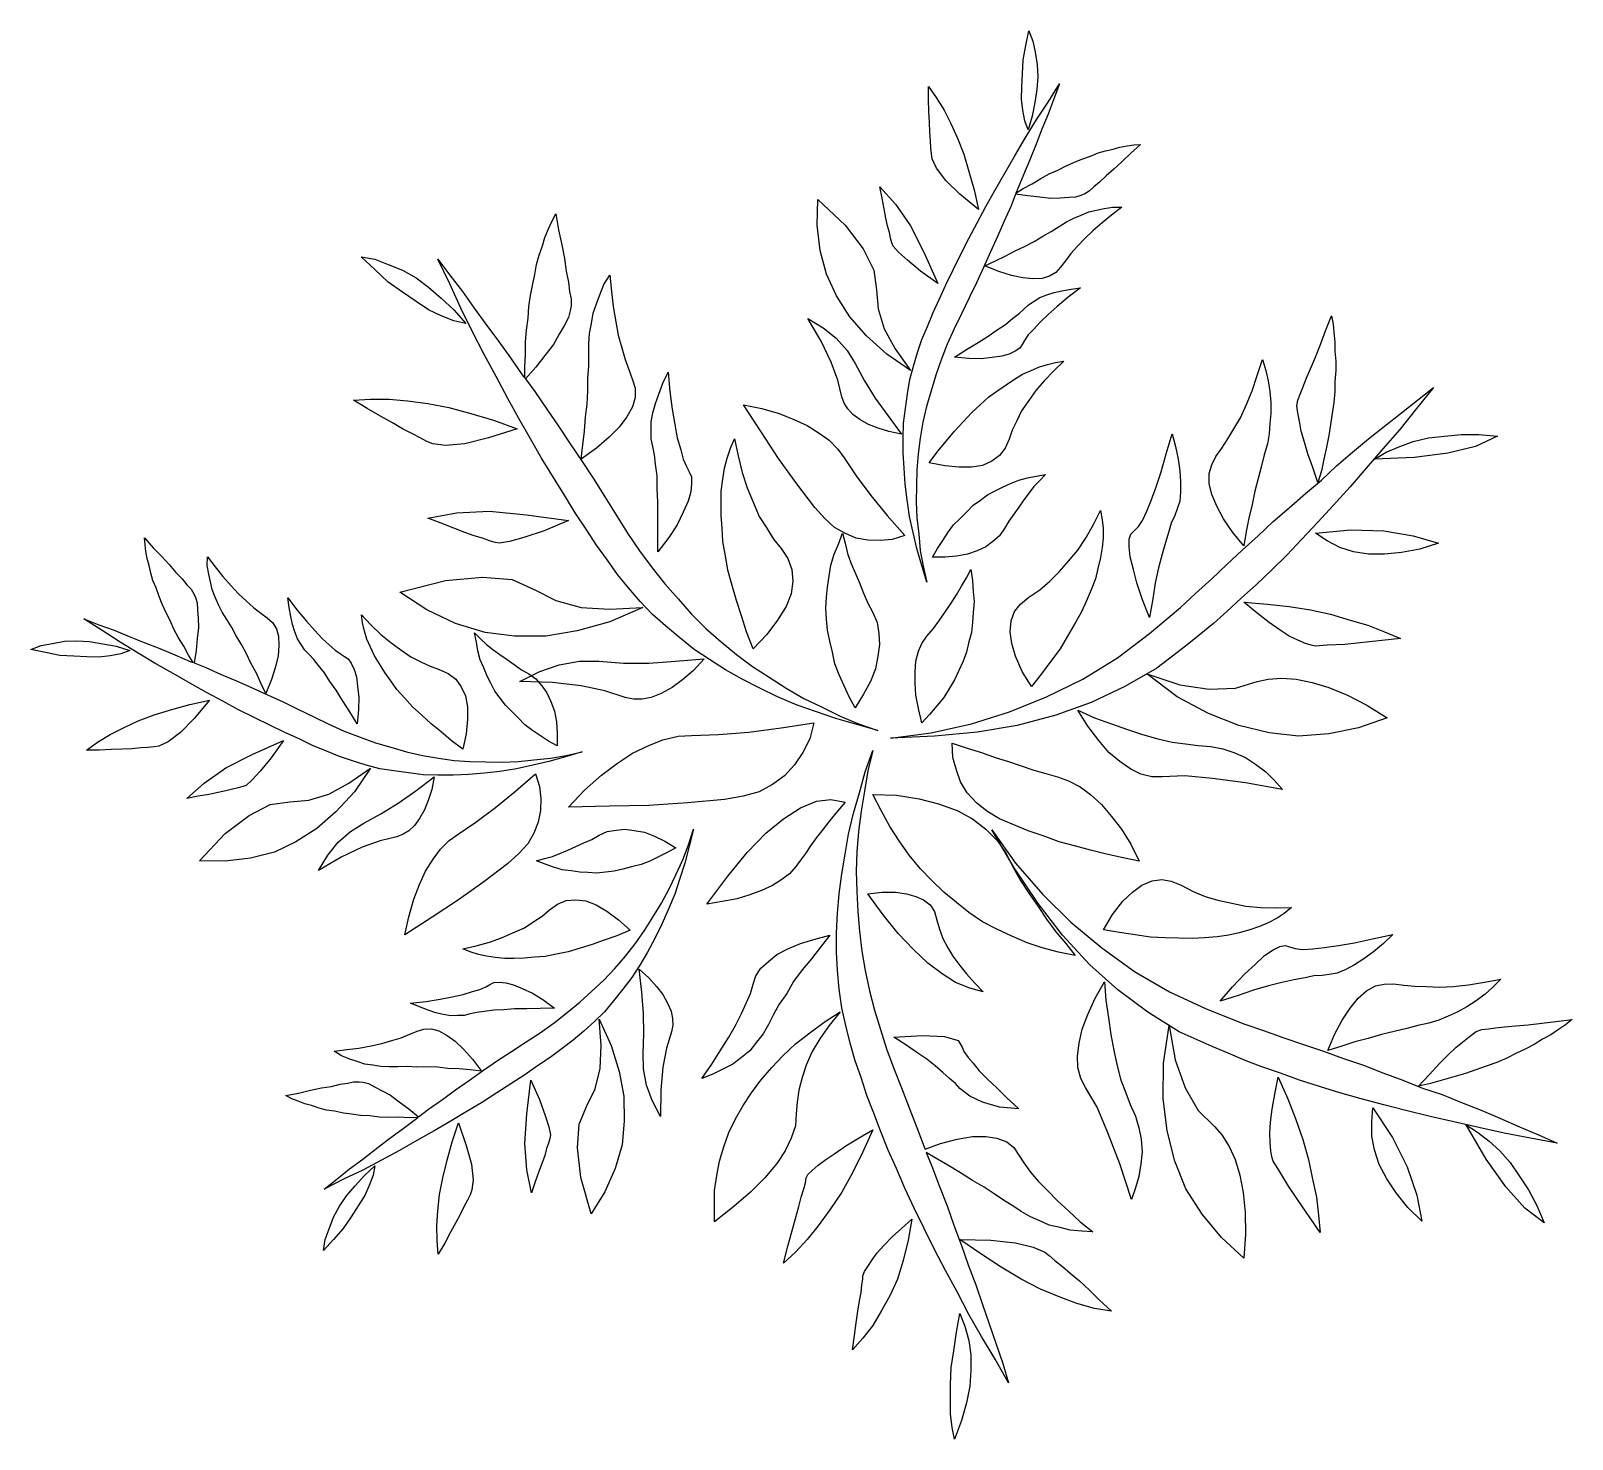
# Model space of a CAD drawing. Header units: millimetres. Extents: x 245.79 to 249.45, y 169.2 to 172.54.
import ezdxf

# ---------------------------------------------------------------- set-up
doc = ezdxf.new("R2010")
doc.units = ezdxf.units.MM

msp = doc.modelspace()

# ---------------------------------------------------------------- linework, layer by layer
at = {"linetype": 'Continuous'}
for points in [[(248.1577, 172.5373), (248.1672, 172.5131), (248.1726, 172.4863), (248.1775, 172.4573), (248.1789, 172.428), (248.1767, 172.3983), (248.1718, 172.3669), (248.1655, 172.3347), (248.1557, 172.3021), (248.1479, 172.3236), (248.1433, 172.3491), (248.1401, 172.3754), (248.1409, 172.4042), (248.1423, 172.4352), (248.1441, 172.4685), (248.1509, 172.5029), (248.1577, 172.5373)], [(248.1264, 172.1498), (248.1154, 172.1222), (248.0988, 172.0853), (248.0835, 172.0494), (248.0669, 172.0126), (248.0503, 171.9758), (248.0337, 171.939), (248.0162, 171.9035), (247.9983, 171.8659), (247.9808, 171.8304), (247.9642, 171.7936), (247.9498, 171.7563), (247.9367, 171.7198), (247.9259, 171.6828), (247.9151, 171.6459), (247.9064, 171.6084), (247.9, 171.5704), (247.8949, 171.5332), (247.892, 171.4956), (247.8914, 171.4574), (247.8907, 171.4193), (247.8922, 171.3806), (247.8965, 171.3436), (247.9002, 171.3044), (247.9067, 171.267), (247.9154, 171.229), (247.9036, 171.2688), (247.8919, 171.3087), (247.8833, 171.3467), (247.8746, 171.3847), (247.8687, 171.4243), (247.8644, 171.4613), (247.8615, 171.4991), (247.8595, 171.5356), (247.8596, 171.5716), (247.8606, 171.6062), (247.8652, 171.6411), (247.8698, 171.676), (247.8752, 171.7096), (247.8837, 171.7413), (247.8935, 171.7739), (247.9042, 171.8051), (247.917, 171.8358), (247.9304, 171.8687), (247.946, 171.9011), (247.9608, 171.9349), (247.9782, 171.9703), (247.9957, 172.0058), (248.015, 172.0443), (248.0352, 172.0814), (248.0558, 172.1208), (248.0774, 172.1588), (248.1008, 172.1998), (248.1242, 172.2409), (248.1489, 172.2828), (248.175, 172.3255), (248.2033, 172.3678), (248.2308, 172.4114), (248.2169, 172.3762), (248.2038, 172.3398), (248.1886, 172.3038), (248.1747, 172.2687), (248.1603, 172.2314), (248.145, 172.1954), (248.1298, 172.1595), (248.1269, 172.152), (248.1445, 172.163), (248.1657, 172.1744), (248.1861, 172.1871), (248.2059, 172.1977), (248.2266, 172.2068), (248.2465, 172.2173), (248.2658, 172.2257), (248.2838, 172.2331), (248.3039, 172.2401), (248.3219, 172.2476), (248.3394, 172.2528), (248.3577, 172.2567), (248.3738, 172.2611), (248.3908, 172.2642), (248.4064, 172.2664), (248.4228, 172.2673), (248.3996, 172.2471), (248.3786, 172.2264), (248.3594, 172.2087), (248.3408, 172.1933), (248.3257, 172.1782), (248.3116, 172.1675), (248.3011, 172.1571), (248.2902, 172.1504), (248.2812, 172.1466), (248.2687, 172.1426), (248.2522, 172.1417), (248.2322, 172.1405), (248.21, 172.1398), (248.1839, 172.1424), (248.1556, 172.1454), (248.1264, 172.1498)], [(248.0379, 172.1133), (247.9941, 172.1501), (247.9609, 172.1821), (247.9386, 172.2116), (247.9286, 172.2337), (247.9267, 172.2457), (247.9254, 172.26), (247.9245, 172.2764), (247.9225, 172.2978), (247.9218, 172.32), (247.9208, 172.3458), (247.9194, 172.3751), (247.9194, 172.4053), (247.9377, 172.379), (247.9564, 172.3492), (247.9723, 172.3177), (247.9886, 172.2826), (248.0031, 172.2444), (248.0156, 172.2032), (248.0277, 172.1598), (248.0379, 172.1133)], [(247.8767, 171.7313), (247.8206, 171.7698), (247.7725, 171.8134), (247.733, 171.8585), (247.7016, 171.9087), (247.6774, 171.9595), (247.6626, 172.0164), (247.6554, 172.0761), (247.6568, 172.1373), (247.7216, 172.0759), (247.7643, 172.0196), (247.79, 171.9696), (247.7966, 171.9228), (247.8002, 171.8778), (247.8148, 171.8304), (247.8409, 171.7825), (247.8767, 171.7313)], [(247.9418, 171.9381), (247.9009, 171.9672), (247.8697, 171.993), (247.8485, 172.0118), (247.8356, 172.0264), (247.8327, 172.034), (247.8295, 172.0452), (247.8267, 172.0586), (247.8223, 172.0747), (247.8184, 172.0931), (247.8142, 172.1149), (247.8096, 172.1404), (247.8041, 172.1672), (247.8411, 172.1261), (247.8769, 172.0749), (247.9088, 172.0119), (247.9418, 171.9381)], [(246.9637, 171.7111), (246.9857, 171.6811), (247.0137, 171.6391), (247.0417, 171.5991), (247.0697, 171.5571), (247.0977, 171.5151), (247.1257, 171.4731), (247.1517, 171.4311), (247.1797, 171.3871), (247.2057, 171.3451), (247.2337, 171.3031), (247.2637, 171.2631), (247.2937, 171.2251), (247.3257, 171.1891), (247.3577, 171.1531), (247.3917, 171.1191), (247.4277, 171.0871), (247.4637, 171.0571), (247.5017, 171.0291), (247.5417, 171.0031), (247.5817, 170.9771), (247.6237, 170.9531), (247.6657, 170.9331), (247.7097, 170.9111), (247.7537, 170.8931), (247.7997, 170.8771), (247.7497, 170.8911), (247.6997, 170.9051), (247.6537, 170.9211), (247.6077, 170.9371), (247.5617, 170.9571), (247.5197, 170.9771), (247.4777, 170.9991), (247.4377, 171.0211), (247.3997, 171.0451), (247.3637, 171.0691), (247.3297, 171.0971), (247.2957, 171.1251), (247.2637, 171.1531), (247.2357, 171.1831), (247.2077, 171.2151), (247.1817, 171.2471), (247.1577, 171.2811), (247.1317, 171.3171), (247.1077, 171.3551), (247.0817, 171.3931), (247.0557, 171.4351), (247.0297, 171.4771), (247.0017, 171.5231), (246.9757, 171.5691), (246.9477, 171.6171), (246.9217, 171.6651), (246.8937, 171.7171), (246.8657, 171.7691), (246.8377, 171.8231), (246.8097, 171.8791), (246.7837, 171.9371), (246.7557, 171.9951), (246.7837, 171.9571), (246.8137, 171.9191), (246.8417, 171.8791), (246.8697, 171.8411), (246.8997, 171.8011), (246.9277, 171.7611), (246.9557, 171.7211), (246.9617, 171.7131), (246.9617, 171.7391), (246.9637, 171.7691), (246.9637, 171.7991), (246.9657, 171.8271), (246.9697, 171.8551), (246.9717, 171.8831), (246.9757, 171.9091), (246.9797, 171.9331), (246.9857, 171.9591), (246.9897, 171.9831), (246.9957, 172.0051), (247.0037, 172.0271), (247.0097, 172.0471), (247.0177, 172.0671), (247.0257, 172.0851), (247.0357, 172.1031), (247.0417, 172.0651), (247.0497, 172.0291), (247.0557, 171.9971), (247.0597, 171.9671), (247.0657, 171.9411), (247.0677, 171.9191), (247.0717, 171.9011), (247.0717, 171.8851), (247.0697, 171.8731), (247.0657, 171.8571), (247.0557, 171.8391), (247.0437, 171.8171), (247.0297, 171.7931), (247.0097, 171.7671), (246.9877, 171.7391), (246.9637, 171.7111)], [(248.0535, 171.9797), (248.0783, 171.9914), (248.1017, 172.0022), (248.1256, 172.0153), (248.1476, 172.0253), (248.1702, 172.0375), (248.1905, 172.0503), (248.2104, 172.0608), (248.2294, 172.0727), (248.247, 172.0837), (248.2641, 172.0925), (248.2821, 172.1), (248.3001, 172.1075), (248.3184, 172.1114), (248.3367, 172.1153), (248.3572, 172.1187), (248.3781, 172.1185), (248.354, 172.0997), (248.3313, 172.0817), (248.3094, 172.0623), (248.2903, 172.0447), (248.2733, 172.0265), (248.2577, 172.0092), (248.2443, 171.9914), (248.2328, 171.9767), (248.2218, 171.9641), (248.2068, 171.9548), (248.1894, 171.9495), (248.1672, 171.9488), (248.1432, 171.9509), (248.1168, 171.957), (248.0864, 171.9663), (248.0535, 171.9797)], [(246.5737, 172.0011), (246.6057, 171.9951), (246.6377, 171.9831), (246.6717, 171.9691), (246.7037, 171.9511), (246.7337, 171.9291), (246.7637, 171.9031), (246.7937, 171.8751), (246.8217, 171.8431), (246.7937, 171.8491), (246.7637, 171.8611), (246.7337, 171.8751), (246.7037, 171.8951), (246.6717, 171.9171), (246.6377, 171.9411), (246.6057, 171.9711), (246.5737, 172.0011)], [(247.0957, 171.5211), (247.0997, 171.5551), (247.1037, 171.5871), (247.1057, 171.6211), (247.1097, 171.6511), (247.1117, 171.6831), (247.1117, 171.7131), (247.1137, 171.7411), (247.1137, 171.7691), (247.1137, 171.7951), (247.1157, 171.8191), (247.1197, 171.8431), (247.1237, 171.8671), (247.1317, 171.8891), (247.1397, 171.9111), (247.1497, 171.9351), (247.1637, 171.9571), (247.1677, 171.9191), (247.1717, 171.8831), (247.1777, 171.8471), (247.1837, 171.8151), (247.1917, 171.7851), (247.1997, 171.7571), (247.2097, 171.7311), (247.2177, 171.7091), (247.2237, 171.6891), (247.2237, 171.6671), (247.2177, 171.6451), (247.2037, 171.6211), (247.1857, 171.5971), (247.1617, 171.5731), (247.1317, 171.5471), (247.0957, 171.5211)], [(247.9815, 171.7629), (247.9815, 171.7629), (248.01, 171.7807), (248.0371, 171.7977), (248.0615, 171.813), (248.0824, 171.8279), (248.1027, 171.8406), (248.12, 171.8552), (248.1341, 171.8659), (248.146, 171.8771), (248.1565, 171.8874), (248.1701, 171.8959), (248.1836, 171.9044), (248.2002, 171.911), (248.2177, 171.9163), (248.236, 171.9202), (248.2579, 171.9244), (248.2806, 171.9273), (248.2511, 171.9051), (248.2252, 171.8832), (248.2033, 171.8639), (248.1842, 171.8462), (248.1686, 171.8289), (248.1562, 171.8155), (248.1474, 171.8025), (248.1418, 171.7933), (248.1362, 171.7841), (248.1253, 171.7774), (248.1109, 171.7702), (248.0934, 171.765), (248.0707, 171.7621), (248.0444, 171.7589), (248.0156, 171.7597), (247.9815, 171.7629)], [(247.8559, 171.5805), (247.8259, 171.5863), (247.7999, 171.5946), (247.7775, 171.6032), (247.757, 171.6149), (247.74, 171.627), (247.728, 171.6402), (247.7195, 171.6538), (247.7137, 171.669), (247.7042, 171.7084), (247.6886, 171.7514), (247.6652, 171.801), (247.6335, 171.8547), (247.6701, 171.8323), (247.7005, 171.8079), (247.7263, 171.7788), (247.7458, 171.7476), (247.7677, 171.7065), (247.7931, 171.6658), (247.823, 171.6241), (247.8559, 171.5805)], [(248.8437, 171.4651), (248.8317, 171.5011), (248.8197, 171.5331), (248.8117, 171.5611), (248.8037, 171.5871), (248.7997, 171.6111), (248.7957, 171.6311), (248.7937, 171.6471), (248.7957, 171.6611), (248.8017, 171.6751), (248.8077, 171.6911), (248.8157, 171.7111), (248.8257, 171.7351), (248.8377, 171.7631), (248.8497, 171.7931), (248.8617, 171.8251), (248.8757, 171.8611), (248.8797, 171.8411), (248.8817, 171.8211), (248.8837, 171.7991), (248.8837, 171.7771), (248.8857, 171.7531), (248.8857, 171.7311), (248.8837, 171.7051), (248.8837, 171.6811), (248.8817, 171.6551), (248.8777, 171.6291), (248.8737, 171.6031), (248.8697, 171.5771), (248.8637, 171.5491), (248.8577, 171.5211), (248.8517, 171.4931), (248.8437, 171.4651)], [(247.9214, 171.512), (247.9214, 171.512), (247.9417, 171.5399), (247.9624, 171.5641), (247.9817, 171.5875), (248.0019, 171.6096), (248.0221, 171.6316), (248.0426, 171.6501), (248.0631, 171.6686), (248.084, 171.6836), (248.1035, 171.6976), (248.1238, 171.7104), (248.1428, 171.7222), (248.1635, 171.7314), (248.1828, 171.7397), (248.2016, 171.7458), (248.2213, 171.7506), (248.2405, 171.7531), (248.2167, 171.7307), (248.1939, 171.707), (248.1745, 171.6836), (248.1574, 171.6597), (248.1403, 171.6358), (248.1289, 171.6117), (248.1181, 171.5898), (248.1108, 171.5682), (248.1013, 171.5472), (248.0879, 171.5294), (248.0698, 171.5162), (248.0477, 171.5061), (248.0223, 171.5016), (247.9921, 171.5016), (247.958, 171.5048), (247.9214, 171.512)], [(248.6677, 171.3151), (248.6417, 171.3471), (248.6197, 171.3791), (248.6037, 171.4091), (248.5917, 171.4371), (248.5857, 171.4631), (248.5857, 171.4871), (248.5917, 171.5071), (248.6017, 171.5271), (248.6157, 171.5471), (248.6297, 171.5691), (248.6437, 171.5931), (248.6597, 171.6191), (248.6737, 171.6491), (248.6877, 171.6831), (248.6997, 171.7191), (248.7117, 171.7571), (248.7197, 171.7311), (248.7257, 171.7071), (248.7297, 171.6811), (248.7317, 171.6551), (248.7317, 171.6291), (248.7297, 171.6051), (248.7277, 171.5811), (248.7237, 171.5571), (248.7157, 171.5311), (248.7097, 171.5051), (248.7017, 171.4751), (248.6937, 171.4451), (248.6877, 171.4131), (248.6797, 171.3811), (248.6737, 171.3491), (248.6677, 171.3151)], [(247.2777, 171.3011), (247.2777, 171.3011), (247.2777, 171.3431), (247.2777, 171.3831), (247.2777, 171.4191), (247.2757, 171.4511), (247.2757, 171.4811), (247.2717, 171.5091), (247.2697, 171.5311), (247.2657, 171.5511), (247.2617, 171.5691), (247.2617, 171.5891), (247.2617, 171.6091), (247.2657, 171.6311), (247.2717, 171.6531), (247.2797, 171.6751), (247.2897, 171.7011), (247.3017, 171.7271), (247.3057, 171.6811), (247.3117, 171.6391), (247.3177, 171.6031), (247.3237, 171.5711), (247.3317, 171.5431), (247.3377, 171.5211), (247.3457, 171.5031), (247.3517, 171.4911), (247.3577, 171.4791), (247.3577, 171.4631), (247.3557, 171.4431), (247.3497, 171.4211), (247.3377, 171.3951), (247.3237, 171.3651), (247.3037, 171.3351), (247.2777, 171.3011)], [(246.9437, 171.5931), (246.8757, 171.5711), (246.8197, 171.5571), (246.7737, 171.5531), (246.7437, 171.5571), (246.7297, 171.5631), (246.7137, 171.5711), (246.6957, 171.5811), (246.6717, 171.5931), (246.6477, 171.6071), (246.6197, 171.6231), (246.5877, 171.6411), (246.5557, 171.6611), (246.5957, 171.6631), (246.6397, 171.6631), (246.6837, 171.6591), (246.7317, 171.6531), (246.7817, 171.6431), (246.8337, 171.6291), (246.8877, 171.6131), (246.9437, 171.5931)], [(249.1177, 171.6911), (249.0777, 171.6411), (249.0377, 171.5911), (248.9977, 171.5451), (248.9577, 171.4991), (248.9197, 171.4551), (248.8797, 171.4111), (248.8437, 171.3711), (248.8057, 171.3311), (248.7697, 171.2931), (248.7337, 171.2571), (248.6977, 171.2231), (248.6617, 171.1911), (248.6277, 171.1591), (248.5957, 171.1311), (248.5617, 171.1031), (248.5297, 171.0771), (248.4617, 171.0251), (248.3857, 170.9811), (248.3057, 170.9431), (248.2217, 170.9131), (248.1297, 170.8891), (248.0357, 170.8731), (247.9337, 170.8631), (247.8297, 170.8591), (247.9257, 170.8711), (248.0217, 170.8931), (248.1117, 170.9211), (248.1997, 170.9571), (248.2857, 170.9991), (248.3677, 171.0491), (248.4437, 171.1071), (248.5177, 171.1691), (248.5537, 171.2031), (248.5917, 171.2371), (248.6277, 171.2711), (248.6637, 171.3051), (248.7017, 171.3391), (248.7377, 171.3731), (248.7757, 171.4051), (248.8137, 171.4391), (248.8517, 171.4711), (248.8877, 171.5051), (248.9257, 171.5371), (248.9637, 171.5691), (249.0017, 171.5991), (249.0417, 171.6311), (249.0797, 171.6611), (249.1177, 171.6911)], [(247.8631, 171.3397), (247.8331, 171.3304), (247.8046, 171.3277), (247.7757, 171.3285), (247.7479, 171.3337), (247.7225, 171.3443), (247.6967, 171.3583), (247.6738, 171.3799), (247.6497, 171.4063), (247.6069, 171.4626), (247.5639, 171.5225), (247.5226, 171.5854), (247.4805, 171.6496), (247.5238, 171.6408), (247.5652, 171.629), (247.6003, 171.6151), (247.6318, 171.6008), (247.6602, 171.5827), (247.6841, 171.5656), (247.7048, 171.5445), (247.7197, 171.5237), (247.7482, 171.4811), (247.7828, 171.4348), (247.8219, 171.3875), (247.8631, 171.3397)], [(247.5037, 171.0711), (247.5037, 171.0711), (247.4877, 171.1111), (247.4757, 171.1491), (247.4637, 171.1851), (247.4537, 171.2211), (247.4437, 171.2571), (247.4377, 171.2911), (247.4317, 171.3251), (247.4297, 171.3571), (247.4277, 171.3871), (247.4277, 171.4171), (247.4277, 171.4451), (247.4317, 171.4731), (247.4357, 171.4991), (247.4417, 171.5231), (247.4497, 171.5471), (247.4597, 171.5691), (247.4677, 171.5291), (247.4777, 171.4891), (247.4897, 171.4531), (247.5037, 171.4191), (247.5177, 171.3851), (247.5357, 171.3571), (247.5517, 171.3311), (247.5697, 171.3091), (247.5857, 171.2851), (247.5957, 171.2591), (247.5977, 171.2311), (247.5937, 171.2011), (247.5817, 171.1711), (247.5617, 171.1391), (247.5357, 171.1051), (247.5037, 171.0711)], [(248.4437, 171.1451), (248.4277, 171.1871), (248.4137, 171.2271), (248.4057, 171.2591), (248.3977, 171.2891), (248.3957, 171.3131), (248.3957, 171.3311), (248.3997, 171.3431), (248.4077, 171.3511), (248.4177, 171.3611), (248.4277, 171.3751), (248.4377, 171.3971), (248.4477, 171.4231), (248.4597, 171.4551), (248.4717, 171.4911), (248.4837, 171.5331), (248.4977, 171.5811), (248.5057, 171.5511), (248.5117, 171.5211), (248.5157, 171.4931), (248.5177, 171.4671), (248.5177, 171.4431), (248.5157, 171.4211), (248.5097, 171.4031), (248.5037, 171.3871), (248.4957, 171.3691), (248.4897, 171.3491), (248.4817, 171.3231), (248.4737, 171.2951), (248.4657, 171.2631), (248.4577, 171.2271), (248.4517, 171.1891), (248.4437, 171.1451)], [(248.9777, 171.5211), (249.0057, 171.5371), (249.0377, 171.5511), (249.0697, 171.5631), (249.1057, 171.5711), (249.1437, 171.5751), (249.1837, 171.5791), (249.2257, 171.5791), (249.2697, 171.5751), (249.2177, 171.5511), (249.1517, 171.5351), (249.0717, 171.5251), (248.9777, 171.5211), (248.9777, 171.5211)], [(247.9291, 171.2885), (247.9291, 171.2885), (247.9408, 171.309), (247.9533, 171.3282), (247.9659, 171.3474), (247.9793, 171.3652), (247.9957, 171.3811), (248.0108, 171.3962), (248.0259, 171.4113), (248.0427, 171.4237), (248.0594, 171.4361), (248.0779, 171.4458), (248.0951, 171.4546), (248.1144, 171.4629), (248.1337, 171.4712), (248.1548, 171.4768), (248.1753, 171.4802), (248.1971, 171.4845), (248.1834, 171.4702), (248.1697, 171.456), (248.1582, 171.4412), (248.1461, 171.4243), (248.1341, 171.4073), (248.122, 171.3903), (248.11, 171.3734), (248.1002, 171.3559), (248.0881, 171.3389), (248.0722, 171.3252), (248.0554, 171.3128), (248.0347, 171.3036), (248.0118, 171.295), (247.9864, 171.2904), (247.9593, 171.2885), (247.9291, 171.2885)], [(247.0657, 171.3751), (247.0077, 171.3511), (246.9597, 171.3351), (246.9257, 171.3251), (246.9017, 171.3211), (246.8917, 171.3231), (246.8777, 171.3271), (246.8617, 171.3331), (246.8417, 171.3391), (246.8197, 171.3471), (246.7937, 171.3571), (246.7637, 171.3691), (246.7317, 171.3811), (246.7997, 171.3931), (246.8777, 171.3971), (246.9657, 171.3891), (247.0657, 171.3751)], [(248.1637, 170.9811), (248.1417, 171.0171), (248.1257, 171.0531), (248.1177, 171.0831), (248.1137, 171.1111), (248.1157, 171.1371), (248.1237, 171.1591), (248.1377, 171.1771), (248.1577, 171.1931), (248.1837, 171.2111), (248.2077, 171.2311), (248.2297, 171.2531), (248.2517, 171.2791), (248.2737, 171.3051), (248.2937, 171.3351), (248.3117, 171.3671), (248.3277, 171.3991), (248.3317, 171.3771), (248.3337, 171.3571), (248.3337, 171.3331), (248.3317, 171.3111), (248.3277, 171.2871), (248.3217, 171.2611), (248.3157, 171.2371), (248.3057, 171.2111), (248.2937, 171.1831), (248.2817, 171.1571), (248.2657, 171.1291), (248.2497, 171.1011), (248.2317, 171.0711), (248.2097, 171.0411), (248.1877, 171.0111), (248.1637, 170.9811)], [(246.1774, 171.0375), (246.205, 171.0265), (246.2418, 171.0099), (246.2778, 170.9947), (246.3146, 170.978), (246.3514, 170.9614), (246.3882, 170.9448), (246.4237, 170.9274), (246.4613, 170.9094), (246.4968, 170.8919), (246.5336, 170.8753), (246.5709, 170.8609), (246.6074, 170.8479), (246.6443, 170.837), (246.6813, 170.8262), (246.7188, 170.8176), (246.7568, 170.8111), (246.7939, 170.806), (246.8316, 170.8032), (246.8697, 170.8025), (246.9079, 170.8018), (246.9466, 170.8034), (246.9835, 170.8076), (247.0227, 170.8114), (247.0602, 170.8178), (247.0982, 170.8265), (247.0583, 170.8148), (247.0185, 170.8031), (246.9805, 170.7944), (246.9425, 170.7857), (246.9028, 170.7798), (246.8659, 170.7755), (246.828, 170.7726), (246.7916, 170.7706), (246.7556, 170.7708), (246.721, 170.7718), (246.6861, 170.7763), (246.6511, 170.7809), (246.6176, 170.7863), (246.5858, 170.7948), (246.5533, 170.8046), (246.5221, 170.8153), (246.4914, 170.8282), (246.4585, 170.8416), (246.4261, 170.8572), (246.3923, 170.8719), (246.3568, 170.8894), (246.3214, 170.9068), (246.2829, 170.9261), (246.2457, 170.9463), (246.2064, 170.967), (246.1684, 170.9885), (246.1273, 171.0119), (246.0863, 171.0353), (246.0444, 171.0601), (246.0016, 171.0862), (245.9594, 171.1145), (245.9158, 171.1419), (245.9509, 171.128), (245.9874, 171.115), (246.0234, 171.0997), (246.0585, 171.0858), (246.0958, 171.0714), (246.1317, 171.0562), (246.1677, 171.0409), (246.1752, 171.038), (246.1641, 171.0557), (246.1528, 171.0769), (246.14, 171.0972), (246.1295, 171.1171), (246.1204, 171.1377), (246.1098, 171.1576), (246.1015, 171.1769), (246.094, 171.1949), (246.0871, 171.2151), (246.0796, 171.2331), (246.0744, 171.2505), (246.0704, 171.2688), (246.066, 171.2849), (246.063, 171.3019), (246.0608, 171.3175), (246.0599, 171.334), (246.0801, 171.3107), (246.1008, 171.2897), (246.1184, 171.2705), (246.1339, 171.2519), (246.149, 171.2368), (246.1597, 171.2227), (246.17, 171.2122), (246.1768, 171.2014), (246.1805, 171.1924), (246.1846, 171.1798), (246.1855, 171.1634), (246.1867, 171.1434), (246.1873, 171.1211), (246.1848, 171.095), (246.1818, 171.0667), (246.1774, 171.0375)], [(247.7457, 170.9311), (247.7457, 170.9311), (247.7317, 170.9571), (247.7197, 170.9831), (247.7077, 171.0091), (247.6977, 171.0351), (247.6917, 171.0631), (247.6857, 171.0891), (247.6797, 171.1151), (247.6777, 171.1411), (247.6757, 171.1671), (247.6777, 171.1931), (247.6797, 171.2171), (247.6837, 171.2431), (247.6877, 171.2691), (247.6957, 171.2951), (247.7057, 171.3191), (247.7157, 171.3451), (247.7217, 171.3211), (247.7277, 171.2971), (247.7357, 171.2751), (247.7457, 171.2511), (247.7557, 171.2271), (247.7657, 171.2031), (247.7757, 171.1791), (247.7877, 171.1571), (247.7977, 171.1331), (247.8017, 171.1071), (247.8037, 171.0811), (247.7997, 171.0531), (247.7937, 171.0231), (247.7817, 170.9931), (247.7657, 170.9631), (247.7457, 170.9311)], [(248.8377, 171.3451), (248.8377, 171.3451), (248.9217, 171.3531), (248.9997, 171.3511), (249.0697, 171.3391), (249.1297, 171.3211), (249.0857, 171.3071), (249.0417, 171.2991), (249.0017, 171.2951), (248.9637, 171.2951), (248.9277, 171.3011), (248.8957, 171.3111), (248.8657, 171.3271), (248.8377, 171.3451)], [(246.3475, 170.9647), (246.3358, 170.9894), (246.3249, 171.0128), (246.3119, 171.0367), (246.3018, 171.0588), (246.2896, 171.0813), (246.2769, 171.1017), (246.2664, 171.1215), (246.2545, 171.1405), (246.2435, 171.1581), (246.2347, 171.1753), (246.2272, 171.1932), (246.2197, 171.2112), (246.2158, 171.2295), (246.2119, 171.2478), (246.2085, 171.2684), (246.2087, 171.2892), (246.2275, 171.2652), (246.2455, 171.2424), (246.2648, 171.2206), (246.2825, 171.2014), (246.3006, 171.1844), (246.3179, 171.1688), (246.3357, 171.1555), (246.3505, 171.1439), (246.3631, 171.1329), (246.3724, 171.118), (246.3776, 171.1005), (246.3783, 171.0783), (246.3763, 171.0544), (246.3702, 171.0279), (246.3609, 170.9976), (246.3475, 170.9647)], [(247.9037, 170.8951), (247.8957, 170.9291), (247.8897, 170.9611), (247.8877, 170.9891), (247.8877, 171.0171), (247.8897, 171.0411), (247.8957, 171.0651), (247.9037, 171.0831), (247.9157, 171.1011), (247.9317, 171.1191), (247.9457, 171.1391), (247.9597, 171.1591), (247.9737, 171.1791), (247.9857, 171.1991), (247.9977, 171.2191), (248.0097, 171.2391), (248.0197, 171.2591), (248.0237, 171.2331), (248.0257, 171.2071), (248.0277, 171.1831), (248.0257, 171.1571), (248.0237, 171.1331), (248.0217, 171.1091), (248.0157, 171.0871), (248.0097, 171.0631), (248.0017, 171.0411), (247.9917, 171.0191), (247.9817, 170.9971), (247.9697, 170.9771), (247.9557, 170.9551), (247.9397, 170.9351), (247.9217, 170.9151), (247.9037, 170.8951)], [(247.2417, 171.1691), (247.1637, 171.1351), (247.0857, 171.1131), (247.0117, 171.1011), (246.9377, 171.1011), (246.8677, 171.1091), (246.7977, 171.1311), (246.7297, 171.1631), (246.6657, 171.2051), (246.7737, 171.2331), (246.8617, 171.2411), (246.9317, 171.2351), (246.9857, 171.2111), (247.0357, 171.1851), (247.0957, 171.1691), (247.1637, 171.1651), (247.2417, 171.1691)], [(246.5643, 170.8926), (246.5643, 170.8926), (246.5465, 170.9211), (246.5295, 170.9483), (246.5142, 170.9727), (246.4993, 170.9935), (246.4866, 171.0139), (246.472, 171.0312), (246.4613, 171.0453), (246.4501, 171.0571), (246.4397, 171.0676), (246.4312, 171.0812), (246.4228, 171.0948), (246.4161, 171.1114), (246.4109, 171.1288), (246.407, 171.1472), (246.4027, 171.169), (246.3998, 171.1918), (246.4221, 171.1623), (246.4439, 171.1363), (246.4633, 171.1144), (246.4809, 171.0953), (246.4982, 171.0797), (246.5116, 171.0673), (246.5247, 171.0585), (246.5339, 171.0529), (246.543, 171.0473), (246.5498, 171.0365), (246.5569, 171.022), (246.5622, 171.0046), (246.5651, 170.9819), (246.5683, 170.9556), (246.5675, 170.9267), (246.5643, 170.8926)], [(246.8151, 170.8325), (246.8151, 170.8325), (246.7873, 170.8529), (246.763, 170.8735), (246.7396, 170.8929), (246.7176, 170.913), (246.6955, 170.9332), (246.677, 170.9537), (246.6585, 170.9742), (246.6436, 170.9951), (246.6295, 171.0146), (246.6168, 171.035), (246.6049, 171.0539), (246.5958, 171.0746), (246.5874, 171.094), (246.5813, 171.1128), (246.5766, 171.1325), (246.574, 171.1516), (246.5964, 171.1279), (246.6202, 171.105), (246.6436, 171.0857), (246.6675, 171.0685), (246.6914, 171.0514), (246.7155, 171.0401), (246.7374, 171.0292), (246.7589, 171.0219), (246.78, 171.0124), (246.7978, 170.9991), (246.811, 170.9809), (246.821, 170.9589), (246.8256, 170.9334), (246.8256, 170.9032), (246.8224, 170.8691), (246.8151, 170.8325)], [(248.6677, 171.1811), (248.6677, 171.1811), (248.7237, 171.1771), (248.7757, 171.1711), (248.8257, 171.1631), (248.8737, 171.1531), (248.9197, 171.1391), (248.9617, 171.1271), (249.0017, 171.1111), (249.0397, 171.0951), (248.9657, 171.0871), (248.9077, 171.0811), (248.8657, 171.0791), (248.8377, 171.0771), (248.8277, 171.0791), (248.8137, 171.0831), (248.7957, 171.0911), (248.7757, 171.1011), (248.7537, 171.1151), (248.7277, 171.1331), (248.6997, 171.1551), (248.6677, 171.1811)], [(245.7898, 171.0688), (245.8141, 171.0783), (245.8409, 171.0837), (245.8699, 171.0887), (245.8992, 171.09), (245.9289, 171.0878), (245.9603, 171.0829), (245.9925, 171.0767), (246.0251, 171.0668), (246.0035, 171.059), (245.9781, 171.0544), (245.9518, 171.0512), (245.923, 171.052), (245.8919, 171.0534), (245.8587, 171.0552), (245.8243, 171.062), (245.7898, 171.0688)], [(247.0387, 170.8402), (247.0387, 170.8402), (247.0181, 170.8519), (246.999, 170.8645), (246.9798, 170.877), (246.962, 170.8904), (246.946, 170.9068), (246.9309, 170.9219), (246.9158, 170.937), (246.9034, 170.9538), (246.8911, 170.9706), (246.8814, 170.9891), (246.8726, 171.0062), (246.8643, 171.0255), (246.8559, 171.0449), (246.8503, 171.0659), (246.8469, 171.0864), (246.8427, 171.1083), (246.8569, 171.0946), (246.8712, 171.0808), (246.8859, 171.0693), (246.9029, 171.0573), (246.9199, 171.0452), (246.9368, 171.0332), (246.9538, 171.0211), (246.9713, 171.0113), (246.9882, 170.9993), (247.002, 170.9833), (247.0144, 170.9666), (247.0235, 170.9459), (247.0322, 170.923), (247.0368, 170.8975), (247.0386, 170.8704), (247.0387, 170.8402)], [(247.3877, 171.0471), (247.3617, 171.0191), (247.3357, 170.9971), (247.3117, 170.9791), (247.2857, 170.9651), (247.2617, 170.9551), (247.2397, 170.9511), (247.2197, 170.9511), (247.1997, 170.9551), (247.1517, 170.9711), (247.0957, 170.9831), (247.0277, 170.9911), (246.9497, 170.9931), (246.9977, 171.0171), (247.0437, 171.0331), (247.0917, 171.0411), (247.1377, 171.0411), (247.1957, 171.0371), (247.2557, 171.0371), (247.3197, 171.0411), (247.3877, 171.0471)], [(248.4377, 171.0111), (248.5157, 170.9851), (248.5857, 170.9751), (248.6477, 170.9771), (248.6997, 170.9931), (248.7257, 170.9991), (248.7577, 171.0011), (248.7917, 170.9991), (248.8297, 170.9911), (248.8697, 170.9791), (248.9137, 170.9611), (248.9597, 170.9371), (249.0077, 170.9071), (248.9397, 170.8831), (248.8697, 170.8691), (248.7977, 170.8631), (248.7277, 170.8711), (248.6557, 170.8891), (248.5837, 170.9171), (248.5097, 170.9571), (248.4377, 171.0111)], [(246.2139, 170.949), (246.1771, 170.9052), (246.145, 170.872), (246.1155, 170.8498), (246.0935, 170.8398), (246.0814, 170.8379), (246.0672, 170.8365), (246.0507, 170.8357), (246.0294, 170.8336), (246.0072, 170.8329), (245.9814, 170.8319), (245.952, 170.8306), (245.9218, 170.8305), (245.9481, 170.8489), (245.978, 170.8675), (246.0095, 170.8835), (246.0446, 170.8998), (246.0828, 170.9142), (246.124, 170.9268), (246.1674, 170.9388), (246.2139, 170.949)], [(247.6477, 170.8951), (247.6377, 170.8571), (247.6217, 170.8251), (247.6017, 170.7951), (247.5777, 170.7691), (247.5497, 170.7491), (247.5177, 170.7311), (247.4797, 170.7211), (247.4357, 170.7131), (247.3477, 170.7051), (247.2557, 170.6991), (247.1617, 170.6971), (247.0657, 170.6951), (247.1037, 170.7351), (247.1437, 170.7711), (247.1817, 170.7991), (247.2177, 170.8231), (247.2557, 170.8411), (247.2897, 170.8551), (247.3257, 170.8631), (247.3577, 170.8651), (247.4217, 170.8671), (247.4937, 170.8731), (247.5697, 170.8831), (247.6477, 170.8951)], [(248.2737, 170.9251), (248.2737, 170.9251), (248.3137, 170.9071), (248.3537, 170.8931), (248.3917, 170.8791), (248.4277, 170.8671), (248.4637, 170.8571), (248.4977, 170.8491), (248.5297, 170.8451), (248.5597, 170.8411), (248.5897, 170.8391), (248.6177, 170.8331), (248.6437, 170.8251), (248.6717, 170.8131), (248.6957, 170.7971), (248.7197, 170.7791), (248.7397, 170.7591), (248.7597, 170.7371), (248.6717, 170.7531), (248.5937, 170.7631), (248.5277, 170.7691), (248.4737, 170.7671), (248.4497, 170.7671), (248.4237, 170.7731), (248.3997, 170.7851), (248.3737, 170.8031), (248.3477, 170.8251), (248.3237, 170.8531), (248.2977, 170.8871), (248.2737, 170.9251)], [(246.3891, 170.8529), (246.3599, 170.812), (246.3342, 170.7808), (246.3153, 170.7596), (246.3008, 170.7467), (246.2931, 170.7438), (246.2819, 170.7406), (246.2685, 170.7379), (246.2524, 170.7335), (246.2341, 170.7296), (246.2122, 170.7253), (246.1868, 170.7207), (246.16, 170.7153), (246.201, 170.7523), (246.2522, 170.7881), (246.3153, 170.82), (246.3891, 170.8529)], [(247.9137, 169.8751), (247.9277, 169.8431), (247.9457, 169.7951), (247.9637, 169.7491), (247.9797, 169.7031), (247.9977, 169.6551), (248.0137, 169.6091), (248.0317, 169.5611), (248.0477, 169.5151), (248.0637, 169.4691), (248.0797, 169.4231), (248.0957, 169.3751), (248.1097, 169.3291), (248.0777, 169.3851), (248.0457, 169.4391), (248.0157, 169.4911), (247.9877, 169.5451), (247.9597, 169.5951), (247.9337, 169.6451), (247.9097, 169.6951), (247.8857, 169.7431), (247.8637, 169.7911), (247.8437, 169.8371), (247.8237, 169.8811), (247.8057, 169.9271), (247.7897, 169.9691), (247.7737, 170.0111), (247.7597, 170.0531), (247.7457, 170.0931), (247.7337, 170.1351), (247.7237, 170.1771), (247.7137, 170.2191), (247.7077, 170.2631), (247.7037, 170.3071), (247.7017, 170.3511), (247.7017, 170.3971), (247.7037, 170.4431), (247.7077, 170.4891), (247.7137, 170.5371), (247.7217, 170.5831), (247.7297, 170.6311), (247.7417, 170.6811), (247.7557, 170.7291), (247.7697, 170.7791), (247.7877, 170.8291), (247.7757, 170.7811), (247.7677, 170.7331), (247.7597, 170.6851), (247.7537, 170.6371), (247.7497, 170.5891), (247.7477, 170.5431), (247.7497, 170.4951), (247.7517, 170.4471), (247.7557, 170.4011), (247.7617, 170.3531), (247.7697, 170.3071), (247.7797, 170.2591), (247.7917, 170.2131), (247.8057, 170.1671), (247.8197, 170.1211), (247.8377, 170.0751), (247.8557, 170.0291), (247.8737, 169.9811), (247.8917, 169.9351), (247.9097, 169.8891), (247.9117, 169.8831), (247.9477, 169.8971), (247.9877, 169.9071), (248.0237, 169.9131), (248.0557, 169.9131), (248.0817, 169.9091), (248.1057, 169.9011), (248.1217, 169.8871), (248.1337, 169.8691), (248.1457, 169.8511), (248.1617, 169.8291), (248.1797, 169.8071), (248.2017, 169.7851), (248.2257, 169.7611), (248.2517, 169.7371), (248.2797, 169.7111), (248.3097, 169.6871), (248.2837, 169.6891), (248.2557, 169.6911), (248.2317, 169.6971), (248.2057, 169.7031), (248.1837, 169.7131), (248.1617, 169.7231), (248.1397, 169.7351), (248.1217, 169.7471), (248.0997, 169.7611), (248.0757, 169.7771), (248.0517, 169.7931), (248.0237, 169.8091), (247.9957, 169.8271), (247.9657, 169.8451), (247.9357, 169.8631), (247.9137, 169.8751)], [(247.9757, 170.8471), (247.9757, 170.8471), (248.0117, 170.8351), (248.0457, 170.8251), (248.0777, 170.8131), (248.1097, 170.8031), (248.1397, 170.7931), (248.1697, 170.7831), (248.1977, 170.7751), (248.2257, 170.7671), (248.2517, 170.7571), (248.2797, 170.7431), (248.3037, 170.7251), (248.3297, 170.7011), (248.3537, 170.6731), (248.3777, 170.6431), (248.3997, 170.6071), (248.4197, 170.5671), (248.3817, 170.5751), (248.3417, 170.5831), (248.3037, 170.5931), (248.2657, 170.6031), (248.2297, 170.6131), (248.1917, 170.6271), (248.1557, 170.6391), (248.1217, 170.6531), (248.0877, 170.6671), (248.0577, 170.6851), (248.0337, 170.7051), (248.0117, 170.7291), (247.9957, 170.7551), (247.9857, 170.7831), (247.9777, 170.8131), (247.9757, 170.8471)], [(246.5958, 170.7878), (246.5574, 170.7317), (246.5138, 170.6837), (246.4687, 170.6442), (246.4185, 170.6128), (246.3676, 170.5885), (246.3108, 170.5737), (246.2511, 170.5666), (246.1899, 170.5679), (246.2513, 170.6327), (246.3076, 170.6755), (246.3576, 170.7011), (246.4044, 170.7077), (246.4493, 170.7113), (246.4968, 170.7259), (246.5446, 170.752), (246.5958, 170.7878)], [(246.7466, 170.767), (246.7409, 170.737), (246.7326, 170.7111), (246.7239, 170.6887), (246.7122, 170.6681), (246.7002, 170.6512), (246.687, 170.6391), (246.6734, 170.6306), (246.6581, 170.6249), (246.6188, 170.6154), (246.5757, 170.5997), (246.5262, 170.5763), (246.4725, 170.5446), (246.4948, 170.5812), (246.5192, 170.6116), (246.5484, 170.6374), (246.5796, 170.6569), (246.6206, 170.6788), (246.6613, 170.7042), (246.703, 170.7341), (246.7466, 170.767)], [(246.9875, 170.7742), (246.9968, 170.7442), (246.9995, 170.7157), (246.9987, 170.6869), (246.9934, 170.6591), (246.9829, 170.6336), (246.9689, 170.6078), (246.9473, 170.5849), (246.9209, 170.5608), (246.8646, 170.5181), (246.8047, 170.475), (246.7418, 170.4338), (246.6775, 170.3917), (246.6863, 170.4349), (246.6982, 170.4763), (246.7121, 170.5114), (246.7263, 170.543), (246.7445, 170.5713), (246.7616, 170.5952), (246.7826, 170.6159), (246.8035, 170.6309), (246.846, 170.6594), (246.8923, 170.694), (246.9396, 170.733), (246.9875, 170.7742)], [(247.7217, 170.7071), (247.7217, 170.7071), (247.7037, 170.6851), (247.6857, 170.6631), (247.6697, 170.6431), (247.6537, 170.6231), (247.6397, 170.6031), (247.6277, 170.5851), (247.6157, 170.5691), (247.6057, 170.5551), (247.5897, 170.5371), (247.5717, 170.5231), (247.5497, 170.5091), (247.5237, 170.4971), (247.4957, 170.4871), (247.4657, 170.4771), (247.4297, 170.4711), (247.3937, 170.4651), (247.4437, 170.5311), (247.4897, 170.5871), (247.5337, 170.6331), (247.5757, 170.6671), (247.6157, 170.6931), (247.6537, 170.7091), (247.6877, 170.7131), (247.7217, 170.7071)], [(247.7877, 170.7251), (247.8437, 170.7231), (247.8977, 170.7151), (247.9437, 170.7031), (247.9877, 170.6871), (248.0237, 170.6671), (248.0557, 170.6431), (248.0837, 170.6151), (248.1037, 170.5851), (248.1197, 170.5531), (248.1377, 170.5211), (248.1577, 170.4911), (248.1797, 170.4591), (248.1997, 170.4291), (248.2217, 170.3991), (248.2457, 170.3711), (248.2677, 170.3431), (248.2277, 170.3511), (248.1897, 170.3611), (248.1537, 170.3731), (248.1177, 170.3891), (248.0817, 170.4051), (248.0477, 170.4231), (248.0157, 170.4451), (247.9857, 170.4691), (247.9557, 170.4931), (247.9277, 170.5211), (247.8997, 170.5491), (247.8737, 170.5811), (247.8497, 170.6151), (247.8277, 170.6491), (247.8077, 170.6871), (247.7877, 170.7251)], [(246.7095, 169.96), (246.7331, 169.9781), (246.7662, 170.0012), (246.7977, 170.0243), (246.8308, 170.0474), (246.864, 170.0705), (246.8971, 170.0936), (246.9302, 170.1151), (246.9649, 170.1382), (246.9981, 170.1598), (247.0312, 170.1829), (247.0627, 170.2075), (247.0926, 170.2322), (247.1208, 170.2584), (247.1491, 170.2846), (247.1757, 170.3124), (247.2006, 170.3417), (247.224, 170.371), (247.2458, 170.4019), (247.2659, 170.4343), (247.286, 170.4668), (247.3045, 170.5008), (247.3198, 170.5347), (247.3366, 170.5703), (247.3503, 170.6058), (247.3623, 170.6428), (247.3519, 170.6026), (247.3416, 170.5624), (247.3296, 170.5253), (247.3176, 170.4882), (247.3023, 170.4511), (247.2871, 170.4172), (247.2702, 170.3832), (247.2533, 170.3508), (247.2347, 170.32), (247.2161, 170.2908), (247.1943, 170.2632), (247.1725, 170.2355), (247.1507, 170.2094), (247.1271, 170.1865), (247.102, 170.1636), (247.0769, 170.1422), (247.0501, 170.1225), (247.0217, 170.101), (246.9918, 170.0812), (246.9618, 170.0598), (246.9287, 170.0382), (246.8955, 170.0167), (246.8592, 169.9936), (246.8228, 169.972), (246.7849, 169.9488), (246.747, 169.9271), (246.7059, 169.9039), (246.6648, 169.8806), (246.622, 169.8573), (246.5777, 169.8339), (246.5318, 169.8121), (246.4859, 169.7888), (246.5158, 169.8118), (246.5457, 169.8364), (246.5772, 169.8595), (246.6071, 169.8826), (246.6386, 169.9072), (246.6701, 169.9303), (246.7016, 169.9534), (246.7079, 169.9583), (246.6871, 169.9579), (246.6631, 169.959), (246.6391, 169.9585), (246.6167, 169.9596), (246.5942, 169.9623), (246.5718, 169.9634), (246.5509, 169.9662), (246.5316, 169.969), (246.5107, 169.9733), (246.4915, 169.9761), (246.4738, 169.9805), (246.4561, 169.9866), (246.44, 169.991), (246.4238, 169.9971), (246.4093, 170.0032), (246.3947, 170.0109), (246.425, 170.0163), (246.4537, 170.0233), (246.4792, 170.0287), (246.5031, 170.0324), (246.5238, 170.0376), (246.5413, 170.0396), (246.5557, 170.0431), (246.5685, 170.0434), (246.5781, 170.042), (246.591, 170.039), (246.6055, 170.0314), (246.6233, 170.0221), (246.6428, 170.0113), (246.6639, 169.9958), (246.6867, 169.9787), (246.7095, 169.96)], [(247.32, 170.5987), (247.32, 170.5987), (247.2994, 170.5871), (247.2788, 170.577), (247.2583, 170.567), (247.2376, 170.5586), (247.2153, 170.5533), (247.1946, 170.548), (247.174, 170.5428), (247.1532, 170.5407), (247.1324, 170.5387), (247.1116, 170.5399), (247.0924, 170.5411), (247.0715, 170.5438), (247.0506, 170.5466), (247.0297, 170.5525), (247.0103, 170.5601), (246.9894, 170.5677), (247.0085, 170.5729), (247.0276, 170.5781), (247.045, 170.5849), (247.0641, 170.5933), (247.0831, 170.6017), (247.1021, 170.6101), (247.1211, 170.6185), (247.1385, 170.6285), (247.1575, 170.6369), (247.1783, 170.6405), (247.199, 170.6425), (247.2215, 170.6398), (247.2456, 170.6355), (247.2698, 170.6265), (247.2941, 170.6142), (247.32, 170.5987)], [(249.411, 169.8977), (249.348, 169.9094), (249.2851, 169.9211), (249.2256, 169.9347), (249.1662, 169.9482), (249.1095, 169.961), (249.0518, 169.9755), (248.9996, 169.9884), (248.9464, 170.0031), (248.8959, 170.0169), (248.8472, 170.0317), (248.8002, 170.0474), (248.755, 170.0641), (248.7108, 170.079), (248.671, 170.094), (248.6303, 170.1108), (248.5923, 170.1267), (248.5143, 170.1622), (248.4397, 170.2085), (248.3685, 170.2611), (248.3024, 170.321), (248.2379, 170.3909), (248.1795, 170.4662), (248.1226, 170.5514), (248.07, 170.6413), (248.1258, 170.5623), (248.1905, 170.488), (248.2576, 170.4218), (248.3309, 170.3612), (248.4084, 170.3051), (248.4912, 170.2564), (248.5782, 170.2167), (248.6677, 170.1807), (248.7147, 170.165), (248.7626, 170.1475), (248.8096, 170.1318), (248.8565, 170.1161), (248.9044, 170.0986), (248.9514, 170.0829), (248.9975, 170.0644), (249.0454, 170.0469), (249.0915, 170.0285), (249.1385, 170.0128), (249.1846, 169.9944), (249.2308, 169.976), (249.2751, 169.9566), (249.3222, 169.9364), (249.3666, 169.917), (249.411, 169.8977)], [(247.7757, 170.4891), (247.8097, 170.4931), (247.8417, 170.4931), (247.8677, 170.4891), (247.8897, 170.4831), (247.9077, 170.4751), (247.9237, 170.4631), (247.9337, 170.4471), (247.9397, 170.4271), (247.9457, 170.4051), (247.9537, 170.3831), (247.9657, 170.3611), (247.9777, 170.3411), (247.9937, 170.3191), (248.0097, 170.2991), (248.0297, 170.2771), (248.0497, 170.2571), (248.0177, 170.2651), (247.9837, 170.2791), (247.9517, 170.2991), (247.9177, 170.3251), (247.8837, 170.3571), (247.8477, 170.3951), (247.8117, 170.4391), (247.7757, 170.4891)], [(248.335, 170.4042), (248.3564, 170.4406), (248.3806, 170.4717), (248.4033, 170.4929), (248.4261, 170.5096), (248.45, 170.5201), (248.4732, 170.5234), (248.4956, 170.5196), (248.5192, 170.5095), (248.5473, 170.495), (248.5763, 170.4833), (248.606, 170.4743), (248.6393, 170.4671), (248.6726, 170.46), (248.7085, 170.4565), (248.7452, 170.4557), (248.781, 170.4567), (248.7635, 170.4428), (248.7468, 170.4316), (248.7256, 170.4203), (248.7053, 170.4117), (248.6822, 170.4039), (248.6565, 170.3969), (248.6325, 170.3909), (248.6048, 170.3875), (248.5745, 170.3848), (248.5459, 170.3832), (248.5137, 170.3841), (248.4814, 170.385), (248.4465, 170.3867), (248.4096, 170.392), (248.3728, 170.3972), (248.335, 170.4042)], [(247.2121, 170.4028), (247.2121, 170.4028), (247.1804, 170.3893), (247.1502, 170.379), (247.1217, 170.3688), (247.093, 170.3602), (247.0644, 170.3516), (247.0373, 170.3462), (247.0102, 170.3409), (246.9847, 170.3387), (246.9607, 170.3366), (246.9367, 170.3361), (246.9143, 170.3356), (246.8919, 170.3383), (246.871, 170.3411), (246.8517, 170.3455), (246.8324, 170.3515), (246.8146, 170.3591), (246.8464, 170.3662), (246.8783, 170.3748), (246.9069, 170.3851), (246.9338, 170.3968), (246.9608, 170.4086), (246.9829, 170.4235), (247.0034, 170.4367), (247.0207, 170.4515), (247.0396, 170.4647), (247.0602, 170.4732), (247.0826, 170.4752), (247.1066, 170.4725), (247.1308, 170.4635), (247.1568, 170.448), (247.1844, 170.4278), (247.2121, 170.4028)], [(247.6857, 170.3911), (247.6857, 170.3911), (247.6637, 170.3631), (247.6417, 170.3351), (247.6197, 170.3091), (247.5997, 170.2811), (247.5837, 170.2531), (247.5657, 170.2271), (247.5517, 170.2031), (247.5397, 170.1791), (247.5277, 170.1571), (247.5117, 170.1371), (247.4957, 170.1171), (247.4757, 170.1011), (247.4557, 170.0851), (247.4317, 170.0731), (247.4077, 170.0611), (247.3817, 170.0511), (247.4057, 170.0851), (247.4257, 170.1171), (247.4457, 170.1491), (247.4617, 170.1771), (247.4757, 170.2051), (247.4877, 170.2311), (247.4977, 170.2531), (247.5037, 170.2751), (247.5097, 170.2951), (247.5217, 170.3131), (247.5397, 170.3291), (247.5597, 170.3451), (247.5857, 170.3591), (247.6157, 170.3711), (247.6477, 170.3811), (247.6857, 170.3911)], [(248.6117, 170.2346), (248.6412, 170.2685), (248.6699, 170.2998), (248.6943, 170.3219), (248.717, 170.3431), (248.7372, 170.3562), (248.7531, 170.3647), (248.7656, 170.3668), (248.7764, 170.3635), (248.7899, 170.3594), (248.807, 170.3572), (248.8311, 170.3587), (248.8587, 170.3622), (248.8926, 170.3667), (248.93, 170.3731), (248.9727, 170.3823), (249.0216, 170.3926), (248.999, 170.3714), (248.9753, 170.3519), (248.9525, 170.3352), (248.9305, 170.3212), (248.9094, 170.3099), (248.889, 170.3013), (248.8703, 170.2981), (248.8534, 170.2958), (248.8337, 170.2944), (248.8133, 170.2902), (248.7866, 170.285), (248.7581, 170.2789), (248.7261, 170.2709), (248.6906, 170.261), (248.6543, 170.2483), (248.6117, 170.2346)], [(247.2333, 170.3104), (247.2562, 170.2901), (247.2742, 170.2697), (247.289, 170.2508), (247.3006, 170.2302), (247.3091, 170.2112), (247.3126, 170.1937), (247.313, 170.1777), (247.3101, 170.1616), (247.2981, 170.1229), (247.2895, 170.0779), (247.2843, 170.0234), (247.284, 169.961), (247.264, 169.999), (247.2504, 170.0355), (247.2432, 170.0738), (247.2424, 170.1106), (247.2446, 170.157), (247.2436, 170.205), (247.2393, 170.2561), (247.2333, 170.3104)], [(247.032, 170.2181), (247.032, 170.2181), (246.9985, 170.2174), (246.9665, 170.2167), (246.9377, 170.2161), (246.9121, 170.2139), (246.8881, 170.2134), (246.8658, 170.2097), (246.8482, 170.2078), (246.8323, 170.2042), (246.818, 170.2007), (246.802, 170.2004), (246.786, 170.2), (246.7683, 170.2029), (246.7506, 170.2073), (246.7329, 170.2133), (246.7119, 170.2209), (246.6909, 170.23), (246.7276, 170.234), (246.7611, 170.2395), (246.7898, 170.2449), (246.8153, 170.2503), (246.8376, 170.2572), (246.8551, 170.2623), (246.8693, 170.269), (246.8788, 170.274), (246.8883, 170.279), (246.9011, 170.2793), (246.9171, 170.2781), (246.9348, 170.2736), (246.9558, 170.2645), (246.9801, 170.2538), (247.0044, 170.2383), (247.032, 170.2181)], [(248.3375, 170.2808), (248.3375, 170.2808), (248.3405, 170.2371), (248.347, 170.1952), (248.3526, 170.1551), (248.359, 170.1177), (248.3671, 170.0812), (248.3761, 170.0475), (248.3877, 170.0174), (248.3983, 169.989), (248.4107, 169.9616), (248.4186, 169.9341), (248.4238, 169.9074), (248.4264, 169.877), (248.4236, 169.8483), (248.419, 169.8187), (248.4108, 169.7916), (248.4009, 169.7636), (248.3735, 169.8488), (248.3455, 169.9223), (248.3197, 169.9833), (248.2925, 170.03), (248.2812, 170.0511), (248.2742, 170.0769), (248.2735, 170.1037), (248.2771, 170.1351), (248.2842, 170.1684), (248.2976, 170.2028), (248.3153, 170.2418), (248.3375, 170.2808)], [(248.8672, 170.1172), (248.8832, 170.1553), (248.901, 170.1897), (248.9199, 170.218), (248.939, 170.2418), (248.9591, 170.2593), (248.9802, 170.2706), (249.0007, 170.2748), (249.0231, 170.2754), (249.0473, 170.2725), (249.0733, 170.2705), (249.1011, 170.2695), (249.1315, 170.2676), (249.1646, 170.2694), (249.2012, 170.2731), (249.2386, 170.2795), (249.2778, 170.2868), (249.2586, 170.2675), (249.2403, 170.2509), (249.2192, 170.2351), (249.1972, 170.2211), (249.1743, 170.2088), (249.1522, 170.1993), (249.1301, 170.1897), (249.107, 170.182), (249.0803, 170.1767), (249.0546, 170.1698), (249.0243, 170.1627), (248.9941, 170.1556), (248.9631, 170.1458), (248.9311, 170.1378), (248.9, 170.128), (248.8672, 170.1172)], [(247.7097, 170.2091), (247.7097, 170.2091), (247.6837, 170.1771), (247.6617, 170.1451), (247.6437, 170.1151), (247.6297, 170.0831), (247.6197, 170.0531), (247.6117, 170.0231), (247.6077, 169.9951), (247.6057, 169.9671), (247.6037, 169.9391), (247.5937, 169.9091), (247.5797, 169.8791), (247.5597, 169.8491), (247.5317, 169.8151), (247.4977, 169.7811), (247.4577, 169.7471), (247.4117, 169.7111), (247.4117, 169.7491), (247.4117, 169.7851), (247.4177, 169.8211), (247.4237, 169.8551), (247.4337, 169.8891), (247.4457, 169.9231), (247.4617, 169.9551), (247.4797, 169.9871), (247.4997, 170.0171), (247.5217, 170.0471), (247.5477, 170.0771), (247.5737, 170.1051), (247.6037, 170.1331), (247.6377, 170.1591), (247.6717, 170.1851), (247.7097, 170.2091)], [(246.8592, 170.0688), (246.8319, 170.0714), (246.8063, 170.074), (246.779, 170.0751), (246.755, 170.0778), (246.7293, 170.0788), (246.7054, 170.0783), (246.6829, 170.0794), (246.6605, 170.0789), (246.6397, 170.0785), (246.6205, 170.0797), (246.6012, 170.0825), (246.582, 170.0853), (246.5642, 170.0913), (246.5465, 170.0973), (246.5271, 170.1049), (246.5093, 170.1157), (246.5396, 170.1196), (246.5684, 170.1234), (246.5971, 170.1288), (246.6225, 170.1341), (246.6464, 170.1411), (246.6687, 170.1479), (246.6893, 170.1564), (246.7067, 170.1631), (246.7226, 170.1683), (246.7402, 170.1687), (246.7579, 170.1642), (246.7774, 170.1534), (246.7969, 170.1395), (246.8165, 170.1207), (246.8378, 170.0971), (246.8592, 170.0688)], [(247.1382, 170.1916), (247.1668, 170.1297), (247.1857, 170.0677), (247.1965, 170.0088), (247.1978, 169.9496), (247.1926, 169.8934), (247.1762, 169.8371), (247.1518, 169.7821), (247.1193, 169.7302), (247.095, 169.8161), (247.0871, 169.8864), (247.0907, 169.9425), (247.109, 169.9861), (247.129, 170.0265), (247.1407, 170.0748), (247.1428, 170.1292), (247.1382, 170.1916)], [(248.4907, 170.1768), (248.5045, 170.0957), (248.5287, 170.0293), (248.5597, 169.9755), (248.5983, 169.9372), (248.6159, 169.9171), (248.6327, 169.8898), (248.647, 169.8589), (248.6579, 169.8216), (248.6661, 169.7807), (248.671, 169.7334), (248.6715, 169.6815), (248.6677, 169.625), (248.6145, 169.6737), (248.5691, 169.7288), (248.5299, 169.7895), (248.5039, 169.855), (248.4859, 169.927), (248.4766, 170.0037), (248.477, 170.0878), (248.4907, 170.1768)], [(249.0825, 170.0328), (249.1086, 170.0603), (249.1311, 170.086), (249.1521, 170.1062), (249.1712, 170.1255), (249.1905, 170.1404), (249.2062, 170.1533), (249.2194, 170.1627), (249.2327, 170.1675), (249.2479, 170.1688), (249.2648, 170.171), (249.2862, 170.1734), (249.3121, 170.1759), (249.3424, 170.1785), (249.3746, 170.1821), (249.4084, 170.1866), (249.4468, 170.1912), (249.431, 170.1783), (249.4143, 170.1671), (249.3959, 170.1549), (249.3765, 170.1446), (249.3563, 170.1315), (249.3369, 170.1211), (249.313, 170.1106), (249.2918, 170.0993), (249.268, 170.0888), (249.2431, 170.0801), (249.2183, 170.0714), (249.1935, 170.0626), (249.166, 170.0547), (249.1385, 170.0468), (249.1109, 170.0389), (249.0825, 170.0328)], [(247.8377, 170.1491), (247.9057, 170.1531), (247.9577, 170.1511), (247.9897, 170.1411), (247.9997, 170.1251), (248.0037, 170.1151), (248.0137, 170.1011), (248.0257, 170.0871), (248.0397, 170.0691), (248.0597, 170.0491), (248.0817, 170.0291), (248.1057, 170.0051), (248.1337, 169.9791), (248.0877, 169.9831), (248.0477, 169.9951), (248.0177, 170.0091), (247.9937, 170.0271), (247.9837, 170.0391), (247.9697, 170.0511), (247.9537, 170.0651), (247.9357, 170.0811), (247.9157, 170.0971), (247.8917, 170.1131), (247.8657, 170.1311), (247.8377, 170.1491)], [(248.749, 170.0541), (248.749, 170.0541), (248.7719, 170.0028), (248.7911, 169.9541), (248.8077, 169.9062), (248.8215, 169.8592), (248.8308, 169.812), (248.84, 169.7693), (248.8448, 169.7265), (248.8486, 169.6855), (248.8066, 169.7469), (248.774, 169.7953), (248.7524, 169.8314), (248.7375, 169.8551), (248.7345, 169.8649), (248.7315, 169.8791), (248.73, 169.8988), (248.7294, 169.9211), (248.7314, 169.9471), (248.735, 169.9785), (248.7412, 170.0136), (248.749, 170.0541)], [(246.9765, 170.0473), (246.9967, 170.0013), (247.0103, 169.9632), (247.0189, 169.9361), (247.0225, 169.917), (247.021, 169.909), (247.0181, 169.8977), (247.0135, 169.8848), (247.0091, 169.8687), (247.0031, 169.851), (246.9955, 169.83), (246.9864, 169.8058), (246.9774, 169.78), (246.9666, 169.8342), (246.9621, 169.8965), (246.967, 169.967), (246.9765, 170.0473)], [(248.9738, 169.9815), (248.9738, 169.9815), (249.0205, 169.9112), (249.0555, 169.8414), (249.0779, 169.774), (249.0903, 169.7126), (249.0572, 169.7448), (249.0294, 169.7799), (249.007, 169.8133), (248.9891, 169.8468), (248.9775, 169.8814), (248.9712, 169.9143), (248.9711, 169.9483), (248.9738, 169.9815)], [(246.8042, 169.946), (246.823, 169.892), (246.8351, 169.8474), (246.8391, 169.8107), (246.8364, 169.7866), (246.8318, 169.7753), (246.8257, 169.7624), (246.818, 169.7478), (246.8088, 169.7284), (246.798, 169.709), (246.7857, 169.6863), (246.7719, 169.6604), (246.7564, 169.6345), (246.7541, 169.6664), (246.7534, 169.7016), (246.7558, 169.7369), (246.7598, 169.7754), (246.767, 169.8155), (246.7773, 169.8574), (246.7892, 169.9008), (246.8042, 169.946)], [(249.195, 169.941), (249.2223, 169.9238), (249.2498, 169.9022), (249.2755, 169.8796), (249.2995, 169.8517), (249.3209, 169.82), (249.3433, 169.7867), (249.3631, 169.7496), (249.3803, 169.7089), (249.3346, 169.7435), (249.2894, 169.7941), (249.2429, 169.86), (249.195, 169.941), (249.195, 169.941)], [(247.7877, 169.9291), (247.7877, 169.9291), (247.7637, 169.8771), (247.7397, 169.8271), (247.7137, 169.7811), (247.6857, 169.7391), (247.6577, 169.7011), (247.6317, 169.6691), (247.6037, 169.6391), (247.5757, 169.6131), (247.5857, 169.6531), (247.5957, 169.6871), (247.6037, 169.7191), (247.6117, 169.7471), (247.6177, 169.7691), (247.6237, 169.7891), (247.6277, 169.8031), (247.6297, 169.8151), (247.6337, 169.8231), (247.6437, 169.8331), (247.6577, 169.8451), (247.6757, 169.8591), (247.6977, 169.8731), (247.7237, 169.8911), (247.7537, 169.9091), (247.7877, 169.9291)], [(246.4842, 169.6431), (246.4884, 169.6688), (246.4975, 169.6946), (246.5081, 169.722), (246.522, 169.7479), (246.539, 169.7723), (246.5593, 169.7967), (246.5812, 169.8212), (246.6063, 169.8441), (246.602, 169.8216), (246.5929, 169.7974), (246.5822, 169.7732), (246.5667, 169.7489), (246.5497, 169.7229), (246.5311, 169.6953), (246.5076, 169.6692), (246.4842, 169.6431)], [(247.8797, 169.7171), (247.8797, 169.7171), (247.8717, 169.6671), (247.8597, 169.6191), (247.8457, 169.5751), (247.8277, 169.5351), (247.8077, 169.4991), (247.7877, 169.4651), (247.7637, 169.4351), (247.7397, 169.4071), (247.7437, 169.4411), (247.7477, 169.4711), (247.7517, 169.4991), (247.7557, 169.5231), (247.7597, 169.5431), (247.7617, 169.5611), (247.7637, 169.5751), (247.7637, 169.5831), (247.7677, 169.5931), (247.7757, 169.6051), (247.7857, 169.6211), (247.7977, 169.6371), (247.8137, 169.6551), (247.8337, 169.6751), (247.8557, 169.6951), (247.8797, 169.7171)], [(247.9937, 169.6691), (248.0677, 169.6671), (248.1257, 169.6611), (248.1677, 169.6511), (248.1957, 169.6391), (248.2057, 169.6311), (248.2197, 169.6191), (248.2377, 169.6051), (248.2557, 169.5891), (248.2777, 169.5711), (248.3017, 169.5491), (248.3257, 169.5251), (248.3537, 169.4991), (248.3137, 169.5051), (248.2717, 169.5171), (248.2297, 169.5331), (248.1857, 169.5511), (248.1397, 169.5751), (248.0917, 169.6031), (248.0437, 169.6351), (247.9937, 169.6691)], [(247.9937, 169.4931), (248.0057, 169.4631), (248.0157, 169.4291), (248.0197, 169.3951), (248.0197, 169.3591), (248.0177, 169.3211), (248.0097, 169.2811), (247.9977, 169.2391), (247.9817, 169.1951), (247.9757, 169.2231), (247.9717, 169.2551), (247.9717, 169.2891), (247.9717, 169.3251), (247.9737, 169.3651), (247.9797, 169.4051), (247.9857, 169.4491), (247.9937, 169.4931)]]:
    msp.add_lwpolyline(points, dxfattribs=at)

doc.saveas('drawing.dxf')
